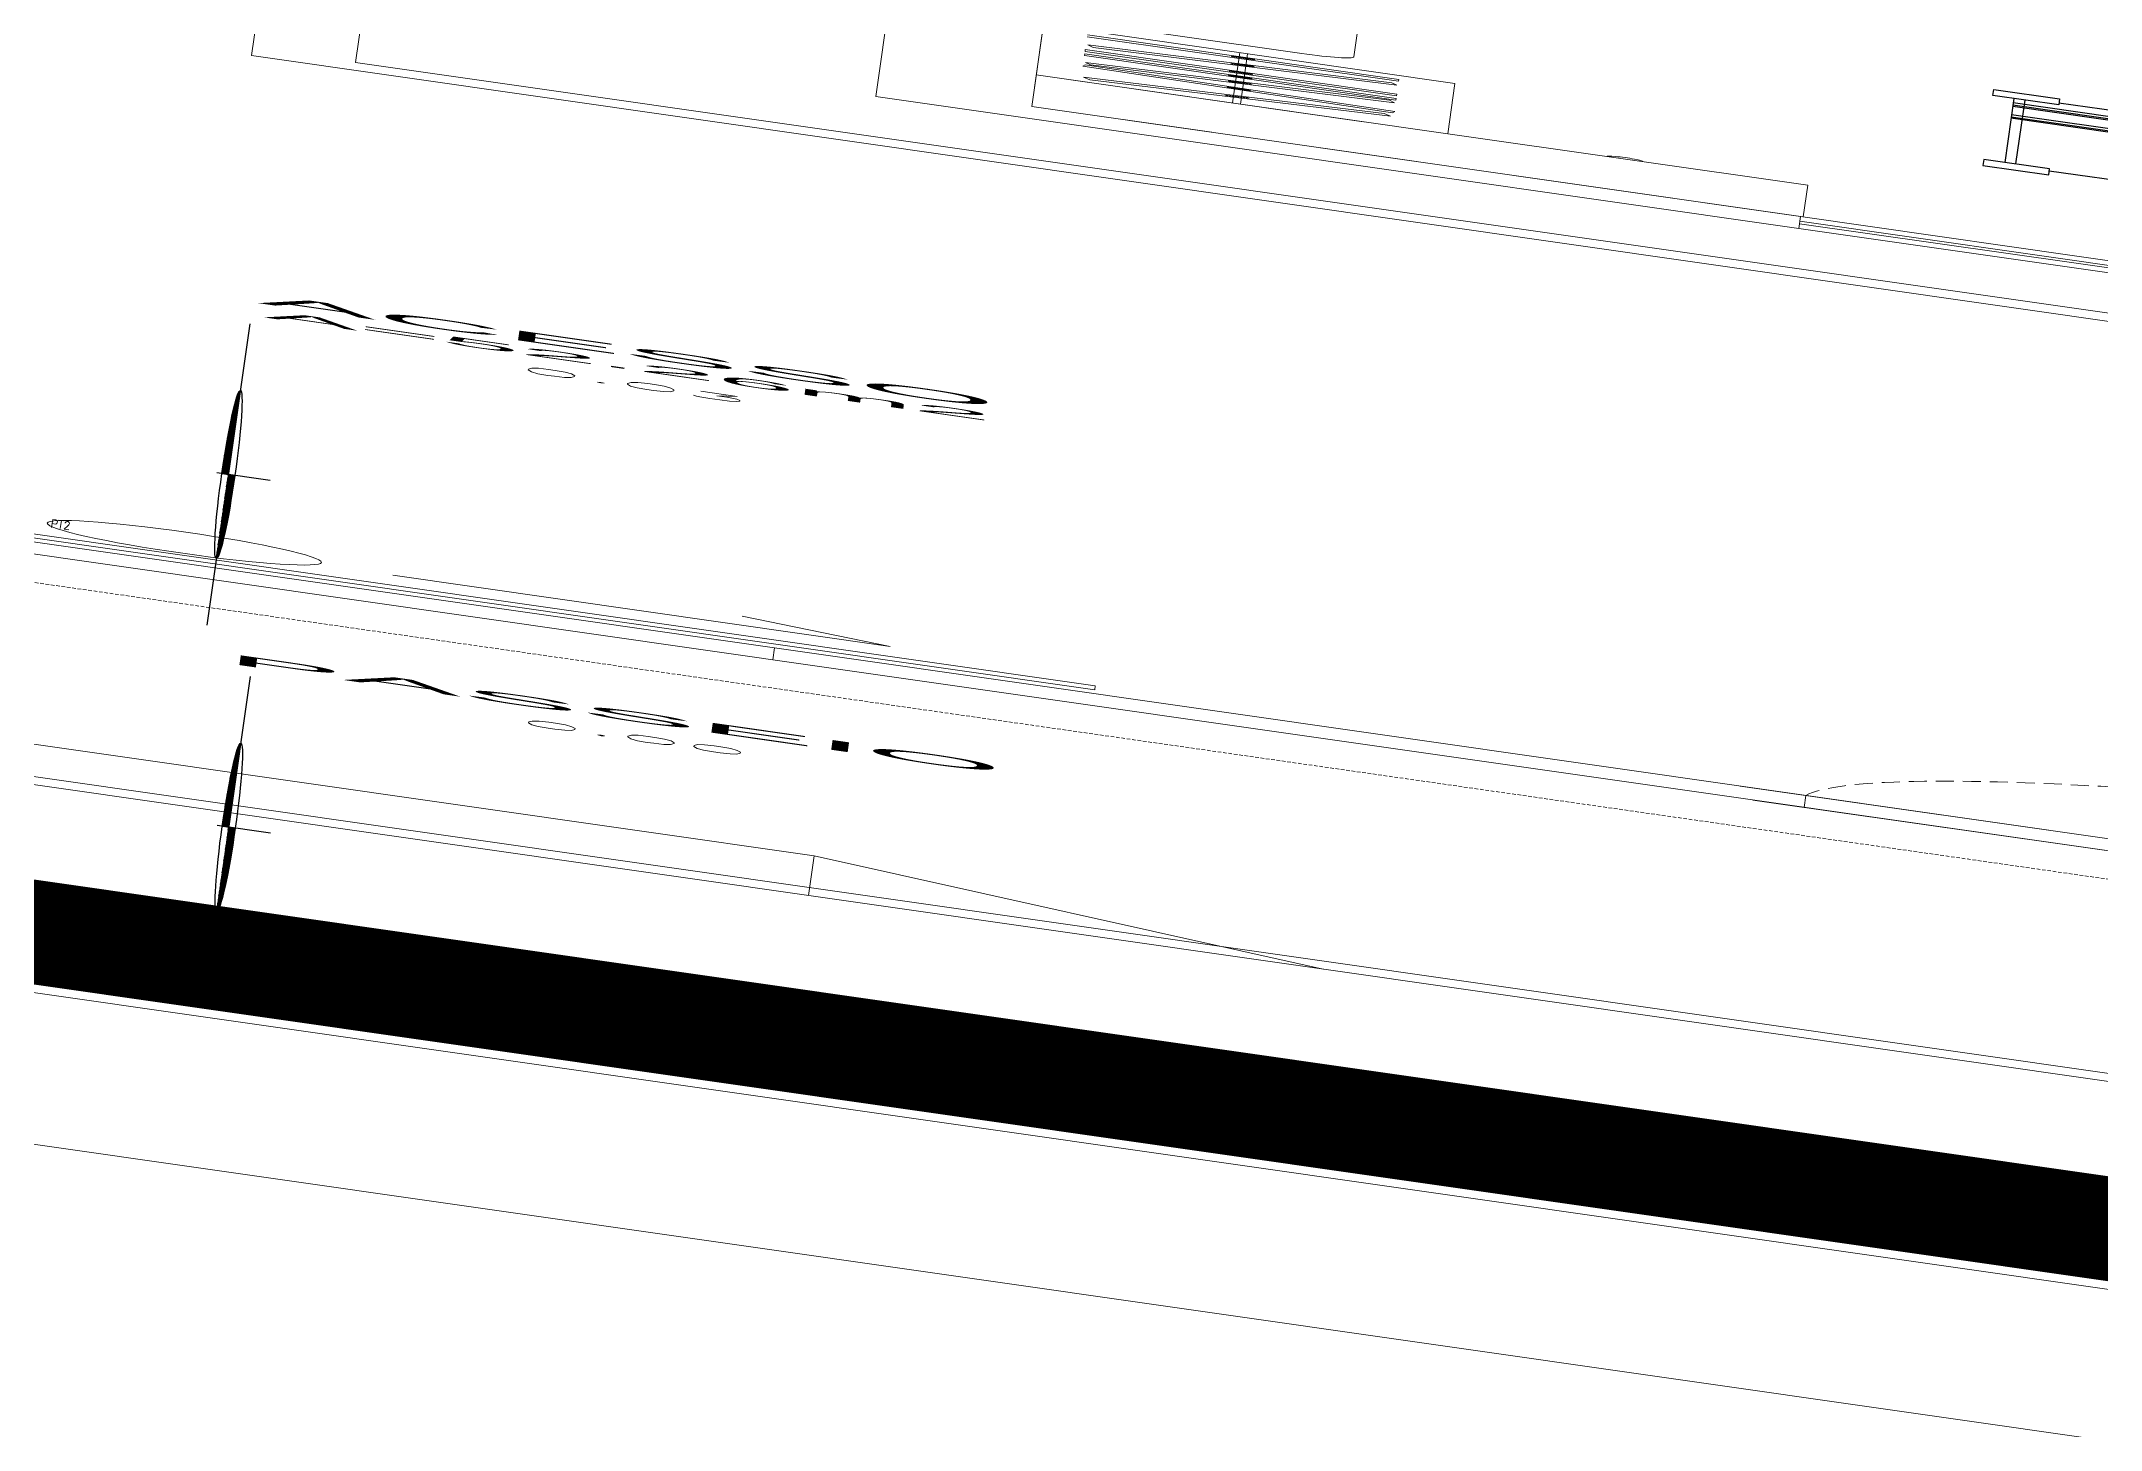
# Model space of a CAD drawing. Header units: millimetres. Extents: x -361192058 to 101130107379, y -14071650034 to 19218552450.
# Drawn here: x -136086.4 to -135968.7, y 40788.3 to 40867.7 of the extents above; entities that cross this region are included whole.
import ezdxf
from ezdxf.enums import TextEntityAlignment as Align

# ---------------------------------------------------------------- set-up
doc = ezdxf.new("R2010")
doc.units = ezdxf.units.MM
doc.header["$LTSCALE"] = 0.5
doc.linetypes.add('HIDDEN', pattern=[0.375, 0.25, -0.125])
doc.linetypes.add('HIDDEN2', pattern=[0.1875, 0.125, -0.0625])
for name, color, linetype in [('02', 2, 'Continuous'), ('08', 8, 'Continuous'), ('ARCO', 7, 'HIDDEN2'), ('DIVERSOS', 4, 'Continuous'), ('ESQUADRIAS', 3, 'Continuous'), ('JANELAS_EXTERNO', 1, 'Continuous'), ('JANELAS_INTERNO', 2, 'Continuous'), ('MOBIL-I', 251, 'Continuous'), ('parede', 2, 'Continuous'), ('PISO', 8, 'Continuous'), ('proj', 8, 'HIDDEN'), ('TEXTO2', 3, 'Continuous'), ('TXT_0', 7, 'Continuous')]:
    doc.layers.add(name, color=color, linetype=linetype)
doc.styles.add('ADITIVOCAD', font='ROMANS.shx')
doc.styles.add('SANSSERIF', font='sas_____.pfb', dxfattribs={"height": 1})
doc.styles.get("Standard").update_dxf_attribs({"font": 'txt.shx', "height": 0.12})

# ---------------------------------------------------------------- blocks, each defined once
blk = doc.blocks.new('CamaSolteiroP_20')
for p, q in [((-40, -185.91), (-40, -4.09)), ((40, -4.09), (40, -185.91)), ((37.72, -189), (-37.72, -189)), ((37.72, -190), (-37.72, -190))]:
    blk.add_line(p, q)
at = {"color": 8}
for p, q in [((28.36, -36.99), (28.36, -190)), ((29.75, -36.99), (29.75, -190)), ((32.55, -36.99), (32.55, -190)), ((18.56, -39.59), (18.56, -190)), ((14.37, -42.5), (14.37, -190)), ((15.77, -41.86), (15.77, -190))]:
    blk.add_line(p, q, dxfattribs=at)
for points in [[(-44.82, -185.91), (-37.72, -185.91), (-37.72, -191.9), (-44.82, -191.9)], [(44.82, -185.91), (37.72, -185.91), (37.72, -191.9), (44.82, -191.9)]]:
    blk.add_lwpolyline(points, close=True)
blk = doc.blocks.new('Adc_nivelpl')
h = blk.add_hatch()
h.set_pattern_fill('_U', color=256, scale=0.005, angle=45, style=0, double=1)
h.set_pattern_definition([(45, (-5.8772514, -3.5161936), (-0.003535534, 0.003535534), []), (135, (-5.8772514, -3.5161936), (-0.003535534, -0.003535534), [])])
h.paths.add_polyline_path([(0.1954, -0.0865, 0.414214), (0.0865, -0.1954), (0.1954, -0.1954)])
h.paths.add_polyline_path([(0.1954, -0.1954), (0.1954, -0.3043, 0.414214), (0.3043, -0.1954)])
for p, q in [((0.1954, 0), (0.1954, -0.3908)), ((0.8958, -0.1954), (0, -0.1954))]:
    blk.add_line(p, q)
blk.add_circle((0.1954, -0.1954), 0.1089)
at = {"flags": 8}
blk.add_attdef('NIVEL', (0.3642, -0.1501), '', height=0.1, dxfattribs=at)
blk = doc.blocks.new('Adh_Afn')
blk.add_line((-0.25, 0), (0.25, 0))
blk.add_circle((0, 0), 0.25)
at = {"flags": 8}
for tag, p in [('$AF', (0, 0.0703)), ('$DIAM', (0, -0.0909))]:
    blk.add_attdef(tag, text='', height=0.1, dxfattribs=at).set_placement(p, align=Align.MIDDLE)
blk = doc.blocks.new('APROVADO QUADRA 21.2 MBVII')
at = {"color": 8, "lineweight": 18}
for p, q in [((3992.7758, 2444.3319), (3992.7977, 2444.3381)), ((3992.7977, 2444.3381), (3992.88, 2444.0467)), ((3992.9302, 2444.3404), (3992.902, 2444.0389)), ((3992.9528, 2444.3383), (3992.9246, 2444.0368)), ((3992.9302, 2444.3404), (3992.9528, 2444.3383)), ((3992.9609, 2444.3331), (3992.983, 2444.3384)), ((3992.983, 2444.3384), (3993.0526, 2444.0436)), ((3993.0647, 2444.3402), (3993.0647, 2444.0374)), ((3993.0647, 2444.3402), (3993.0874, 2444.3402)), ((3993.0874, 2444.3402), (3993.0874, 2444.0374)), ((3993.1187, 2444.3402), (3993.1187, 2444.0374)), ((3993.1187, 2444.3402), (3993.1414, 2444.3402)), ((3993.1414, 2444.3402), (3993.1414, 2444.0374)), ((3993.182, 2444.3331), (3993.2041, 2444.3384)), ((3993.2041, 2444.3384), (3993.2737, 2444.0436)), ((3993.3036, 2444.3402), (3993.3036, 2444.0374)), ((3993.3264, 2444.3402), (3993.3264, 2444.0374)), ((3992.7758, 2444.3319), (3992.8582, 2444.0405)), ((3992.9609, 2444.3331), (3993.0305, 2444.0384)), ((3993.182, 2444.3331), (3993.2516, 2444.0384)), ((3992.823, 2444.1996), (3992.8267, 2444.2007)), ((3992.8292, 2444.1779), (3992.823, 2444.1996)), ((3992.8328, 2444.1789), (3992.8267, 2444.2007)), ((3992.9245, 2444.1775), (3992.9266, 2444.2)), ((3992.9266, 2444.2), (3992.9303, 2444.1997)), ((3992.9282, 2444.1772), (3992.9303, 2444.1997)), ((3993.0023, 2444.1989), (3993.006, 2444.1998)), ((3993.0075, 2444.1769), (3993.0023, 2444.1989)), ((3993.0112, 2444.1778), (3993.006, 2444.1998)), ((3993.0742, 2444.1775), (3993.0742, 2444.2001)), ((3993.0742, 2444.2001), (3993.078, 2444.2001)), ((3993.078, 2444.1775), (3993.078, 2444.2001)), ((3993.1281, 2444.1775), (3993.1281, 2444.2001)), ((3993.1281, 2444.2001), (3993.1319, 2444.2001)), ((3993.1319, 2444.1775), (3993.1319, 2444.2001)), ((3993.2234, 2444.1989), (3993.2271, 2444.1998)), ((3993.2286, 2444.1769), (3993.2234, 2444.1989)), ((3993.2323, 2444.1778), (3993.2271, 2444.1998)), ((3993.3131, 2444.1775), (3993.3131, 2444.2001)), ((3993.3131, 2444.2001), (3993.3169, 2444.2001)), ((3993.3169, 2444.1775), (3993.3169, 2444.2001)), ((3992.7417, 2444.1926), (3993.3769, 2444.1926)), ((3992.7417, 2444.185), (3993.3769, 2444.185)), ((3992.8328, 2444.1789), (3992.8292, 2444.1779)), ((3992.9282, 2444.1772), (3992.9245, 2444.1775)), ((3993.0112, 2444.1778), (3993.0075, 2444.1769)), ((3993.078, 2444.1775), (3993.0742, 2444.1775)), ((3993.1319, 2444.1775), (3993.1281, 2444.1775)), ((3993.2323, 2444.1778), (3993.2286, 2444.1769)), ((3993.3169, 2444.1775), (3993.3131, 2444.1775)), ((3992.8582, 2444.0405), (3992.88, 2444.0467)), ((3993.0305, 2444.0384), (3993.0526, 2444.0436)), ((3993.2516, 2444.0384), (3993.2737, 2444.0436)), ((3992.902, 2444.0389), (3992.9246, 2444.0368)), ((3993.0647, 2444.0374), (3993.0874, 2444.0374)), ((3993.1187, 2444.0374), (3993.1414, 2444.0374)), ((3993.3036, 2444.0374), (3993.3264, 2444.0374))]:
    blk.add_line(p, q, dxfattribs=at)
at = {"layer": '02', "color": 8, "lineweight": 18}
for p, q in [((3993.3776, 2444.3835), (3992.3417, 2444.3835)), ((3992.3417, 2444.3835), (3992.3417, 2443.6335)), ((3992.7417, 2443.9835), (3992.7417, 2444.3835)), ((3992.7417, 2444.3835), (3992.7417, 2444.0653)), ((3993.3776, 2444.3835), (3993.3776, 2443.9835)), ((3993.3776, 2443.9835), (3992.7417, 2443.9835)), ((3992.7417, 2443.6335), (3992.7417, 2443.9835)), ((3992.3417, 2443.6335), (3992.7417, 2443.6335))]:
    blk.add_line(p, q, dxfattribs=at)
at = {"layer": '02', "lineweight": 18}
blk.add_lwpolyline([(3979.6187, 2438.8395), (4040.8187, 2438.8395), (4040.8187, 2483.3895), (3979.6187, 2483.3895)], close=True, dxfattribs=at)
at = {"layer": '02', "lineweight": 18, "const_width": 0.1}
blk.add_lwpolyline([(3980.3687, 2439.5895), (4040.0687, 2439.5895), (4040.0687, 2482.6395), (3980.3687, 2482.6395)], close=True, dxfattribs=at)
at = {"layer": '02', "lineweight": 18}
blk.add_lwpolyline([(3979.6187, 2438.8395), (3977.7437, 2438.8395), (3977.7437, 2458.3395), (3979.6187, 2460.2145), (3980.3687, 2460.2145)], dxfattribs=at)
at = {"layer": '02', "color": 8, "lineweight": 18}
blk.add_arc((3992.7433, 2443.8113), 0.0173, 264.5949, 95.4051, dxfattribs=at)
at = {"layer": '08', "color": 8, "linetype": 'HIDDEN2', "lineweight": 18, "ltscale": 0.2}
blk.add_line((3984.6917, 2448.0885), (3984.6917, 2441.3885), dxfattribs=at)
at = {"layer": '08', "color": 8, "lineweight": 18}
for p, q in [((3985.0417, 2444.5048), (3985.0417, 2447.5548)), ((3985.1917, 2447.5548), (3985.1917, 2444.5048)), ((3982.6917, 2444.4885), (3982.1917, 2444.4885))]:
    blk.add_line(p, q, dxfattribs=at)
blk.add_lwpolyline([(3982.1917, 2448.0885), (3982.6917, 2447.5885), (3982.6917, 2444.4885), (3982.1917, 2443.9885)], dxfattribs=at)
at = {"layer": 'ARCO', "color": 8, "lineweight": 18}
blk.add_arc((3985.0791, 2442.4356), 1.1222, 7.5018, 84.2431, dxfattribs=at)
at = {"layer": 'ESQUADRIAS', "color": 8, "lineweight": 18}
for p, q in [((3985.2415, 2444.244), (3985.2415, 2447.244)), ((3985.2915, 2447.244), (3985.2915, 2444.244)), ((3985.4153, 2444.9283), (3985.4153, 2444.4447)), ((3985.4153, 2444.4447), (3985.5285, 2444.59)), ((3985.2915, 2444.244), (3985.2415, 2444.244))]:
    blk.add_line(p, q, dxfattribs=at)
for points in [[(3985.1917, 2444.5048), (3985.1917, 2444.5548), (3985.0417, 2444.5548), (3985.0417, 2444.5048)], [(3985.1917, 2443.6021), (3985.1917, 2443.5521), (3985.0417, 2443.5521), (3985.0417, 2443.6021)]]:
    blk.add_lwpolyline(points, dxfattribs=at)
at = {"layer": 'JANELAS_EXTERNO', "color": 8, "lineweight": 18}
for p, q in [((3992.1917, 2442.136), (3992.1917, 2443.636)), ((3992.3417, 2442.136), (3992.3417, 2443.636))]:
    blk.add_line(p, q, dxfattribs=at)
at = {"layer": 'JANELAS_INTERNO', "color": 8, "lineweight": 18}
for p, q in [((3992.2517, 2442.136), (3992.2517, 2443.636)), ((3992.2817, 2442.136), (3992.2817, 2443.636))]:
    blk.add_line(p, q, dxfattribs=at)
at = {"layer": 'MOBIL-I', "color": 8, "lineweight": 18}
for p, q in [((3993.4762, 2444.1335), (3993.4762, 2444.3835)), ((3993.5262, 2444.0835), (3994.5619, 2444.0835))]:
    blk.add_line(p, q, dxfattribs=at)
blk.add_arc((3993.5262, 2444.1335), 0.05, 180, 270, dxfattribs=at)
at = {"layer": 'parede', "color": 8, "lineweight": 18}
for p, q in [((3992.1917, 2444.1885), (3992.1917, 2444.5335)), ((3995.5417, 2444.5335), (3992.1917, 2444.5335)), ((3985.0417, 2443.2021), (3985.0417, 2444.5048)), ((3985.1917, 2443.2021), (3985.1917, 2444.5048)), ((3992.3417, 2443.636), (3992.3417, 2444.3835)), ((3992.3417, 2444.2085), (3992.3417, 2444.3835)), ((3995.5417, 2444.3835), (3992.3417, 2444.3835)), ((3992.1917, 2443.636), (3992.1917, 2444.1885)), ((3992.3417, 2443.636), (3992.1917, 2443.636))]:
    blk.add_line(p, q, dxfattribs=at)
at = {"layer": 'PISO', "color": 8, "lineweight": 18}
for p, q in [((3982.1917, 2441.2385), (3982.1917, 2448.2385)), ((3982.2917, 2441.3385), (3982.2917, 2448.1385)), ((3991.5917, 2445.1335), (3991.5917, 2441.3885)), ((3991.6917, 2445.0335), (3991.6917, 2441.3885)), ((3985.1917, 2443.6159), (3985.1917, 2442.5021)), ((3985.0417, 2443.6021), (3985.0417, 2442.5021))]:
    blk.add_line(p, q, dxfattribs=at)
blk.add_circle((3985.4484, 2445.1313), 0.1333, dxfattribs=at)
at = {"layer": 'proj', "color": 8, "linetype": 'ByBlock', "lineweight": 18}
for p, q in [((3994.9417, 2445.1335), (3991.5917, 2445.1335)), ((3995.0417, 2445.0335), (3991.6917, 2445.0335))]:
    blk.add_line(p, q, dxfattribs=at)
at = {"layer": 'DIVERSOS', "lineweight": 18}
ref = blk.add_blockref('Adh_Afn', (3997.6067, 2443.2311), dxfattribs=dict(at, rotation=270))
ref.add_attrib('$AF', 'TV 01', dxfattribs={"layer": 'TXT_0', "height": 0.1, "rotation": 270, "style": 'ADITIVOCAD', "flags": 8}).set_placement((3997.6769, 2443.2311), align=Align.MIDDLE)
ref.add_attrib('$DIAM', '%%C50', dxfattribs={"layer": 'TXT_0', "height": 0.1, "rotation": 270, "style": 'ADITIVOCAD', "flags": 8}).set_placement((3997.5157, 2443.2311), align=Align.MIDDLE)
at = {"layer": 'MOBIL-I', "color": 8, "lineweight": 18, "xscale": -0.01066999999966356, "yscale": 0.01067000000011831, "zscale": 0.01067, "rotation": 180.0000022437301}
blk.add_blockref('CamaSolteiroP_20', (3993.7759, 2441.4217), dxfattribs=at)
at = {"layer": 'TXT_0', "color": 8, "lineweight": 18}
ref = blk.add_blockref('Adc_nivelpl', (3988.2738, 2445.1099), dxfattribs=dict(at, xscale=0.75, yscale=0.75, zscale=0.75, rotation=270))
ref.add_attrib('NIVEL', '0.03', (3988.1613, 2444.8368), dxfattribs={"height": 0.075, "rotation": 270, "style": 'ADITIVOCAD', "flags": 8})
ref = blk.add_blockref('Adc_nivelpl', (3983.9114, 2445.0615), dxfattribs=dict(at, xscale=0.75, yscale=0.75, zscale=0.75, rotation=270))
ref.add_attrib('NIVEL', '0.00', (3983.7989, 2444.7884), dxfattribs={"height": 0.075, "rotation": 270, "style": 'ADITIVOCAD', "flags": 8})
at = {"color": 0, "lineweight": 13, "flags": 8}
for p in [(4700.7247, 2280.1125), (4699.5738, 2277.8964), (4702.3546, 2276.195), (4703.6722, 2274.085), (4699.8445, 2272.2194), (4703.0488, 2270.137), (4703.0877, 2267.9803), (4700.6523, 2261.5216), (4700.7007, 2257.1593)]:
    blk.add_attdef('NIVEL', p, '', height=0.075, dxfattribs=at)
for rotation, width, p in [(90, 0.8, (4700.8205, 2275.7521)), (270, 0.6, (4703.8437, 2274.9021)), (90, 0.8, (4701.5575, 2268.5021)), (180, 0.6, (4651.1817, 2236.1931))]:
    blk.add_attdef('$PORTA', text='', height=0.09, rotation=rotation, dxfattribs=dict(at, width=width)).set_placement(p, align=Align.MIDDLE)
for p in [(4654.176, 2240.463), (4648.499, 2240.1923), (4637.8012, 2239.3845), (4633.4388, 2239.3361), (4656.3921, 2239.3121), (4652.4746, 2237.6822), (4646.4166, 2236.988), (4644.2598, 2236.9491), (4650.3646, 2236.3646)]:
    blk.add_attdef('NIVEL', p, '', height=0.075, rotation=270, dxfattribs=at)
at = {"color": 0, "lineweight": 13, "width": 0.8, "flags": 8}
for p in [(4652.0317, 2239.2163), (4644.7817, 2238.4793)]:
    blk.add_attdef('$PORTA', text='', height=0.09, dxfattribs=at).set_placement(p, align=Align.MIDDLE)
at = {"layer": 'DIVERSOS', "color": 8, "lineweight": 18, "insert": (3985.5045, 2445.2611), "char_height": 0.10106, "width": 0.373078, "attachment_point": 1, "rotation": 270}
blk.add_mtext('{\\C3;PT2}', dxfattribs=at)
at = {"layer": 'TEXTO2', "color": 8, "lineweight": 18, "style": 'SANSSERIF'}
for s, p in [('ACESSO', (3988.5424, 2445.094)), ('PASSEIO', (3984.0329, 2445.0763))]:
    blk.add_text(s, height=0.12312, rotation=270, dxfattribs=at).set_placement(p)
at = {"layer": 'TXT_0', "color": 8, "lineweight": 18, "style": 'SANSSERIF'}
blk.add_text('A=52.26m2', height=0.0985, rotation=270, dxfattribs=at).set_placement((3988.3763, 2445.0866))

msp = doc.modelspace()

# ---------------------------------------------------------------- block references
at = {"layer": '02', "color": 0, "lineweight": 30, "xscale": -4.574818403918471, "yscale": -59.40450511825884, "zscale": 4.574818403918471, "rotation": 261.8606972171988}
msp.add_blockref('APROVADO QUADRA 21.2 MBVII', (5129.041, 2225.201), dxfattribs=at)

doc.saveas('drawing.dxf')
